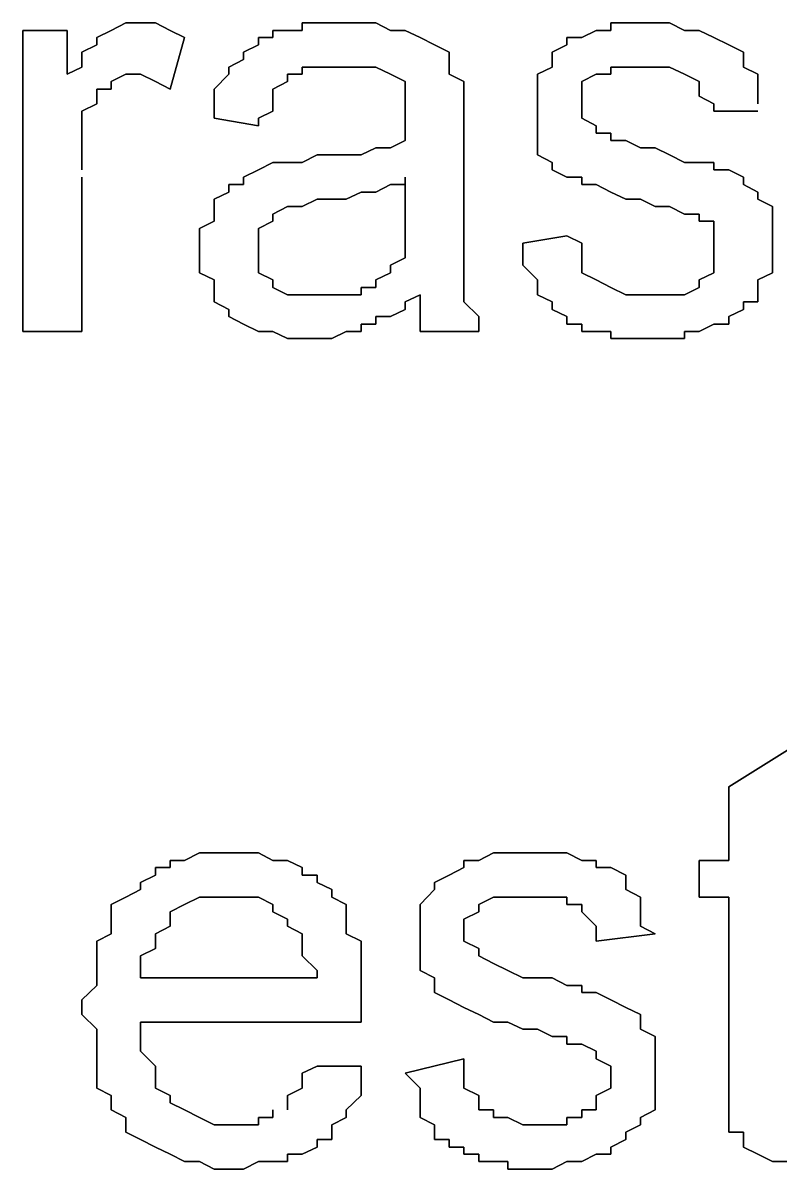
# Model space of a CAD drawing. Header units: metres. Extents: x 2.9 to 42.8, y 1.7 to 28.7.
# Drawn here: x 37.3274 to 37.5091, y 25.056 to 25.3312 of the extents above; entities that cross this region are included whole.
import ezdxf

# ---------------------------------------------------------------- set-up
doc = ezdxf.new("R2010")
doc.units = ezdxf.units.M
doc.layers.add('GRIS', color=8, linetype='Continuous')

msp = doc.modelspace()

# ---------------------------------------------------------------- linework, layer by layer
at = {"layer": 'GRIS', "lineweight": -3}
for points in [[(37.3521, 25.3312), (37.3486, 25.3294), (37.3521, 25.3312)], [(37.3556, 25.3312), (37.3521, 25.3312), (37.3556, 25.3312)], [(37.3592, 25.3312), (37.3556, 25.3312), (37.3592, 25.3312)], [(37.3627, 25.3294), (37.3592, 25.3312), (37.3627, 25.3294)], [(37.398, 25.3312), (37.3944, 25.3312), (37.398, 25.3312)], [(37.3944, 25.3312), (37.3944, 25.3294), (37.3944, 25.3312)], [(37.4015, 25.3312), (37.398, 25.3312), (37.4015, 25.3312)], [(37.405, 25.3312), (37.4015, 25.3312), (37.405, 25.3312)], [(37.4086, 25.3312), (37.405, 25.3312), (37.4086, 25.3312)], [(37.4121, 25.3312), (37.4086, 25.3312), (37.4121, 25.3312)], [(37.4156, 25.3294), (37.4121, 25.3312), (37.4156, 25.3294)], [(37.4721, 25.3312), (37.4685, 25.3312), (37.4721, 25.3312)], [(37.4685, 25.3312), (37.4685, 25.3294), (37.4685, 25.3312)], [(37.4756, 25.3312), (37.4721, 25.3312), (37.4756, 25.3312)], [(37.4791, 25.3312), (37.4756, 25.3312), (37.4791, 25.3312)], [(37.4826, 25.3312), (37.4791, 25.3312), (37.4826, 25.3312)], [(37.4862, 25.3294), (37.4826, 25.3312), (37.4862, 25.3294)], [(37.338, 25.3294), (37.3274, 25.3294), (37.338, 25.3294)], [(37.3274, 25.3294), (37.3274, 25.2571), (37.3274, 25.3294)], [(37.338, 25.3189), (37.338, 25.3294), (37.338, 25.3189)], [(37.3486, 25.3294), (37.3451, 25.3277), (37.3486, 25.3294)], [(37.3451, 25.3277), (37.3451, 25.3259), (37.3451, 25.3277)], [(37.3662, 25.3277), (37.3627, 25.3294), (37.3662, 25.3277)], [(37.3627, 25.3153), (37.3662, 25.3277), (37.3627, 25.3153)], [(37.3874, 25.3277), (37.3839, 25.3277), (37.3874, 25.3277)], [(37.3839, 25.3277), (37.3839, 25.3259), (37.3839, 25.3277)], [(37.3909, 25.3294), (37.3874, 25.3294), (37.3909, 25.3294)], [(37.3874, 25.3294), (37.3874, 25.3277), (37.3874, 25.3294)], [(37.3944, 25.3294), (37.3909, 25.3294), (37.3944, 25.3294)], [(37.4191, 25.3294), (37.4156, 25.3294), (37.4191, 25.3294)], [(37.4227, 25.3277), (37.4191, 25.3294), (37.4227, 25.3277)], [(37.4262, 25.3259), (37.4227, 25.3277), (37.4262, 25.3259)], [(37.4615, 25.3277), (37.4579, 25.3277), (37.4615, 25.3277)], [(37.4579, 25.3277), (37.4579, 25.3259), (37.4579, 25.3277)], [(37.465, 25.3294), (37.4615, 25.3277), (37.465, 25.3294)], [(37.4685, 25.3294), (37.465, 25.3294), (37.4685, 25.3294)], [(37.4897, 25.3294), (37.4862, 25.3294), (37.4897, 25.3294)], [(37.4932, 25.3277), (37.4897, 25.3294), (37.4932, 25.3277)], [(37.4968, 25.3259), (37.4932, 25.3277), (37.4968, 25.3259)], [(37.3451, 25.3259), (37.3415, 25.3242), (37.3451, 25.3259)], [(37.3415, 25.3242), (37.3415, 25.3206), (37.3415, 25.3242)], [(37.3839, 25.3259), (37.3803, 25.3242), (37.3839, 25.3259)], [(37.3803, 25.3242), (37.3803, 25.3224), (37.3803, 25.3242)], [(37.4297, 25.3242), (37.4262, 25.3259), (37.4297, 25.3242)], [(37.4297, 25.3224), (37.4297, 25.3242), (37.4297, 25.3224)], [(37.4579, 25.3259), (37.4544, 25.3242), (37.4579, 25.3259)], [(37.4544, 25.3242), (37.4544, 25.3224), (37.4544, 25.3242)], [(37.5003, 25.3242), (37.4968, 25.3259), (37.5003, 25.3242)], [(37.5003, 25.3224), (37.5003, 25.3242), (37.5003, 25.3224)], [(37.3803, 25.3224), (37.3768, 25.3206), (37.3803, 25.3224)], [(37.4297, 25.3189), (37.4297, 25.3224), (37.4297, 25.3189)], [(37.4544, 25.3224), (37.4544, 25.3206), (37.4544, 25.3224)], [(37.5003, 25.3206), (37.5003, 25.3224), (37.5003, 25.3206)], [(37.3415, 25.3206), (37.338, 25.3189), (37.3415, 25.3206)], [(37.3486, 25.3171), (37.3521, 25.3189), (37.3486, 25.3171)], [(37.3521, 25.3189), (37.3556, 25.3189), (37.3521, 25.3189)], [(37.3556, 25.3189), (37.3592, 25.3171), (37.3556, 25.3189)], [(37.3768, 25.3189), (37.3733, 25.3153), (37.3768, 25.3189)], [(37.3768, 25.3206), (37.3768, 25.3189), (37.3768, 25.3206)], [(37.3909, 25.3171), (37.3909, 25.3189), (37.3909, 25.3171)], [(37.3909, 25.3189), (37.3944, 25.3189), (37.3909, 25.3189)], [(37.3944, 25.3189), (37.3944, 25.3206), (37.3944, 25.3189)], [(37.3944, 25.3206), (37.398, 25.3206), (37.3944, 25.3206)], [(37.398, 25.3206), (37.4015, 25.3206), (37.398, 25.3206)], [(37.4015, 25.3206), (37.405, 25.3206), (37.4015, 25.3206)], [(37.405, 25.3206), (37.4086, 25.3206), (37.405, 25.3206)], [(37.4086, 25.3206), (37.4121, 25.3206), (37.4086, 25.3206)], [(37.4121, 25.3206), (37.4156, 25.3189), (37.4121, 25.3206)], [(37.4156, 25.3189), (37.4191, 25.3171), (37.4156, 25.3189)], [(37.4332, 25.3171), (37.4297, 25.3189), (37.4332, 25.3171)], [(37.4544, 25.3206), (37.4509, 25.3189), (37.4544, 25.3206)], [(37.4509, 25.3189), (37.4509, 25.3171), (37.4509, 25.3189)], [(37.4615, 25.3171), (37.465, 25.3189), (37.4615, 25.3171)], [(37.465, 25.3189), (37.4685, 25.3189), (37.465, 25.3189)], [(37.4685, 25.3189), (37.4685, 25.3206), (37.4685, 25.3189)], [(37.4685, 25.3206), (37.4721, 25.3206), (37.4685, 25.3206)], [(37.4721, 25.3206), (37.4756, 25.3206), (37.4721, 25.3206)], [(37.4756, 25.3206), (37.4791, 25.3206), (37.4756, 25.3206)], [(37.4791, 25.3206), (37.4826, 25.3206), (37.4791, 25.3206)], [(37.4826, 25.3206), (37.4862, 25.3189), (37.4826, 25.3206)], [(37.4862, 25.3189), (37.4897, 25.3171), (37.4862, 25.3189)], [(37.5038, 25.3189), (37.5003, 25.3206), (37.5038, 25.3189)], [(37.5038, 25.3153), (37.5038, 25.3189), (37.5038, 25.3153)], [(37.3486, 25.3153), (37.3486, 25.3171), (37.3486, 25.3153)], [(37.3592, 25.3171), (37.3627, 25.3153), (37.3592, 25.3171)], [(37.3874, 25.3153), (37.3909, 25.3171), (37.3874, 25.3153)], [(37.4191, 25.3171), (37.4191, 25.3153), (37.4191, 25.3171)], [(37.4332, 25.3153), (37.4332, 25.3171), (37.4332, 25.3153)], [(37.4509, 25.3171), (37.4509, 25.3153), (37.4509, 25.3171)], [(37.4615, 25.3153), (37.4615, 25.3171), (37.4615, 25.3153)], [(37.4897, 25.3171), (37.4897, 25.3153), (37.4897, 25.3171)], [(37.3451, 25.3118), (37.3451, 25.3153), (37.3451, 25.3118)], [(37.3451, 25.3153), (37.3486, 25.3153), (37.3451, 25.3153)], [(37.3733, 25.3153), (37.3733, 25.3136), (37.3733, 25.3153)], [(37.3733, 25.3136), (37.3733, 25.3118), (37.3733, 25.3136)], [(37.3874, 25.3136), (37.3874, 25.3153), (37.3874, 25.3136)], [(37.3874, 25.31), (37.3874, 25.3136), (37.3874, 25.31)], [(37.4191, 25.3153), (37.4191, 25.3136), (37.4191, 25.3153)], [(37.4191, 25.3136), (37.4191, 25.3118), (37.4191, 25.3136)], [(37.4332, 25.3136), (37.4332, 25.3153), (37.4332, 25.3136)], [(37.4332, 25.3118), (37.4332, 25.3136), (37.4332, 25.3118)], [(37.4509, 25.3153), (37.4509, 25.3136), (37.4509, 25.3153)], [(37.4509, 25.3136), (37.4509, 25.31), (37.4509, 25.3136)], [(37.4615, 25.3118), (37.4615, 25.3153), (37.4615, 25.3118)], [(37.4897, 25.3153), (37.4897, 25.3136), (37.4897, 25.3153)], [(37.4897, 25.3136), (37.4932, 25.3118), (37.4897, 25.3136)], [(37.5038, 25.3136), (37.5038, 25.3153), (37.5038, 25.3136)], [(37.5038, 25.3118), (37.5038, 25.3136), (37.5038, 25.3118)], [(37.3415, 25.31), (37.3451, 25.3118), (37.3415, 25.31)], [(37.3733, 25.3118), (37.3733, 25.3083), (37.3733, 25.3118)], [(37.4191, 25.3118), (37.4191, 25.31), (37.4191, 25.3118)], [(37.4332, 25.3083), (37.4332, 25.3118), (37.4332, 25.3083)], [(37.4615, 25.31), (37.4615, 25.3118), (37.4615, 25.31)], [(37.4932, 25.3118), (37.4932, 25.31), (37.4932, 25.3118)], [(37.3415, 25.3065), (37.3415, 25.31), (37.3415, 25.3065)], [(37.3733, 25.3083), (37.3839, 25.3065), (37.3733, 25.3083)], [(37.3839, 25.3083), (37.3874, 25.31), (37.3839, 25.3083)], [(37.3839, 25.3065), (37.3839, 25.3083), (37.3839, 25.3065)], [(37.4191, 25.31), (37.4191, 25.3065), (37.4191, 25.31)], [(37.4332, 25.3065), (37.4332, 25.3083), (37.4332, 25.3065)], [(37.4509, 25.31), (37.4509, 25.3065), (37.4509, 25.31)], [(37.4615, 25.3083), (37.4615, 25.31), (37.4615, 25.3083)], [(37.465, 25.3065), (37.4615, 25.3083), (37.465, 25.3065)], [(37.4932, 25.31), (37.5038, 25.31), (37.4932, 25.31)], [(37.3415, 25.3047), (37.3415, 25.3065), (37.3415, 25.3047)], [(37.3415, 25.303), (37.3415, 25.3047), (37.3415, 25.303)], [(37.4191, 25.3065), (37.4191, 25.303), (37.4191, 25.3065)], [(37.4332, 25.303), (37.4332, 25.3065), (37.4332, 25.303)], [(37.4509, 25.3065), (37.4509, 25.3047), (37.4509, 25.3065)], [(37.4509, 25.3047), (37.4509, 25.303), (37.4509, 25.3047)], [(37.465, 25.3047), (37.465, 25.3065), (37.465, 25.3047)], [(37.4685, 25.3047), (37.465, 25.3047), (37.4685, 25.3047)], [(37.4685, 25.303), (37.4685, 25.3047), (37.4685, 25.303)], [(37.3415, 25.2995), (37.3415, 25.303), (37.3415, 25.2995)], [(37.4191, 25.303), (37.4156, 25.3012), (37.4191, 25.303)], [(37.4332, 25.2871), (37.4332, 25.303), (37.4332, 25.2871)], [(37.4509, 25.303), (37.4509, 25.3012), (37.4509, 25.303)], [(37.4721, 25.303), (37.4685, 25.303), (37.4721, 25.303)], [(37.4756, 25.3012), (37.4721, 25.303), (37.4756, 25.3012)], [(37.3415, 25.2977), (37.3415, 25.2995), (37.3415, 25.2977)], [(37.398, 25.2995), (37.3944, 25.2977), (37.398, 25.2995)], [(37.4015, 25.2995), (37.398, 25.2995), (37.4015, 25.2995)], [(37.405, 25.2995), (37.4015, 25.2995), (37.405, 25.2995)], [(37.4086, 25.2995), (37.405, 25.2995), (37.4086, 25.2995)], [(37.4121, 25.3012), (37.4086, 25.2995), (37.4121, 25.3012)], [(37.4156, 25.3012), (37.4121, 25.3012), (37.4156, 25.3012)], [(37.4509, 25.3012), (37.4509, 25.2995), (37.4509, 25.3012)], [(37.4509, 25.2995), (37.4544, 25.2977), (37.4509, 25.2995)], [(37.4791, 25.3012), (37.4756, 25.3012), (37.4791, 25.3012)], [(37.4826, 25.2995), (37.4791, 25.3012), (37.4826, 25.2995)], [(37.4862, 25.2977), (37.4826, 25.2995), (37.4862, 25.2977)], [(37.3415, 25.2959), (37.3415, 25.2977), (37.3415, 25.2959)], [(37.3874, 25.2977), (37.3839, 25.2959), (37.3874, 25.2977)], [(37.3909, 25.2977), (37.3874, 25.2977), (37.3909, 25.2977)], [(37.3944, 25.2977), (37.3909, 25.2977), (37.3944, 25.2977)], [(37.4544, 25.2977), (37.4544, 25.2959), (37.4544, 25.2977)], [(37.4897, 25.2977), (37.4862, 25.2977), (37.4897, 25.2977)], [(37.4932, 25.2977), (37.4897, 25.2977), (37.4932, 25.2977)], [(37.4932, 25.2959), (37.4932, 25.2977), (37.4932, 25.2959)], [(37.3415, 25.2571), (37.3415, 25.2942), (37.3415, 25.2571)], [(37.3839, 25.2959), (37.3803, 25.2942), (37.3839, 25.2959)], [(37.3803, 25.2942), (37.3803, 25.2924), (37.3803, 25.2942)], [(37.4191, 25.2942), (37.4191, 25.2889), (37.4191, 25.2942)], [(37.4191, 25.2924), (37.4191, 25.2942), (37.4191, 25.2924)], [(37.4544, 25.2959), (37.4579, 25.2942), (37.4544, 25.2959)], [(37.4579, 25.2942), (37.4615, 25.2942), (37.4579, 25.2942)], [(37.4615, 25.2942), (37.4615, 25.2924), (37.4615, 25.2942)], [(37.4968, 25.2959), (37.4932, 25.2959), (37.4968, 25.2959)], [(37.5003, 25.2942), (37.4968, 25.2959), (37.5003, 25.2942)], [(37.5003, 25.2924), (37.5003, 25.2942), (37.5003, 25.2924)], [(37.3803, 25.2924), (37.3768, 25.2924), (37.3803, 25.2924)], [(37.3768, 25.2924), (37.3768, 25.2906), (37.3768, 25.2924)], [(37.4121, 25.2906), (37.4156, 25.2924), (37.4121, 25.2906)], [(37.4156, 25.2924), (37.4191, 25.2924), (37.4156, 25.2924)], [(37.4615, 25.2924), (37.465, 25.2924), (37.4615, 25.2924)], [(37.465, 25.2924), (37.4685, 25.2906), (37.465, 25.2924)], [(37.5038, 25.2906), (37.5003, 25.2924), (37.5038, 25.2906)], [(37.3768, 25.2906), (37.3733, 25.2889), (37.3768, 25.2906)], [(37.3733, 25.2889), (37.3733, 25.2853), (37.3733, 25.2889)], [(37.3944, 25.2871), (37.398, 25.2889), (37.3944, 25.2871)], [(37.398, 25.2889), (37.4015, 25.2889), (37.398, 25.2889)], [(37.4015, 25.2889), (37.405, 25.2889), (37.4015, 25.2889)], [(37.405, 25.2889), (37.4086, 25.2906), (37.405, 25.2889)], [(37.4086, 25.2906), (37.4121, 25.2906), (37.4086, 25.2906)], [(37.4191, 25.2889), (37.4191, 25.2853), (37.4191, 25.2889)], [(37.4685, 25.2906), (37.4721, 25.2889), (37.4685, 25.2906)], [(37.4721, 25.2889), (37.4756, 25.2889), (37.4721, 25.2889)], [(37.4756, 25.2889), (37.4791, 25.2871), (37.4756, 25.2889)], [(37.5038, 25.2889), (37.5038, 25.2906), (37.5038, 25.2889)], [(37.5073, 25.2871), (37.5038, 25.2889), (37.5073, 25.2871)], [(37.3874, 25.2853), (37.3909, 25.2871), (37.3874, 25.2853)], [(37.3909, 25.2871), (37.3944, 25.2871), (37.3909, 25.2871)], [(37.4332, 25.2836), (37.4332, 25.2871), (37.4332, 25.2836)], [(37.4791, 25.2871), (37.4826, 25.2871), (37.4791, 25.2871)], [(37.4826, 25.2871), (37.4862, 25.2853), (37.4826, 25.2871)], [(37.5073, 25.2853), (37.5073, 25.2871), (37.5073, 25.2853)], [(37.3733, 25.2836), (37.3698, 25.2818), (37.3733, 25.2836)], [(37.3733, 25.2853), (37.3733, 25.2836), (37.3733, 25.2853)], [(37.3839, 25.2818), (37.3874, 25.2836), (37.3839, 25.2818)], [(37.3874, 25.2836), (37.3874, 25.2853), (37.3874, 25.2836)], [(37.4191, 25.2853), (37.4191, 25.2836), (37.4191, 25.2853)], [(37.4191, 25.2836), (37.4191, 25.2801), (37.4191, 25.2836)], [(37.4332, 25.2801), (37.4332, 25.2836), (37.4332, 25.2801)], [(37.4862, 25.2853), (37.4897, 25.2853), (37.4862, 25.2853)], [(37.4897, 25.2853), (37.4897, 25.2836), (37.4897, 25.2853)], [(37.4897, 25.2836), (37.4932, 25.2836), (37.4897, 25.2836)], [(37.4932, 25.2836), (37.4932, 25.2818), (37.4932, 25.2836)], [(37.5073, 25.2818), (37.5073, 25.2853), (37.5073, 25.2818)], [(37.3698, 25.2818), (37.3698, 25.2783), (37.3698, 25.2818)], [(37.3839, 25.2801), (37.3839, 25.2818), (37.3839, 25.2801)], [(37.3839, 25.2783), (37.3839, 25.2801), (37.3839, 25.2783)], [(37.4191, 25.2801), (37.4191, 25.2783), (37.4191, 25.2801)], [(37.4332, 25.2765), (37.4332, 25.2801), (37.4332, 25.2765)], [(37.4579, 25.2801), (37.4474, 25.2783), (37.4579, 25.2801)], [(37.4615, 25.2783), (37.4579, 25.2801), (37.4615, 25.2783)], [(37.4932, 25.2818), (37.4932, 25.2801), (37.4932, 25.2818)], [(37.4932, 25.2801), (37.4932, 25.2765), (37.4932, 25.2801)], [(37.5073, 25.2801), (37.5073, 25.2818), (37.5073, 25.2801)], [(37.5073, 25.2783), (37.5073, 25.2801), (37.5073, 25.2783)], [(37.3698, 25.2783), (37.3698, 25.2765), (37.3698, 25.2783)], [(37.3839, 25.2765), (37.3839, 25.2783), (37.3839, 25.2765)], [(37.4191, 25.2783), (37.4191, 25.2765), (37.4191, 25.2783)], [(37.4474, 25.2783), (37.4474, 25.2765), (37.4474, 25.2783)], [(37.4615, 25.2765), (37.4615, 25.2783), (37.4615, 25.2765)], [(37.5073, 25.2765), (37.5073, 25.2783), (37.5073, 25.2765)], [(37.3698, 25.2765), (37.3698, 25.273), (37.3698, 25.2765)], [(37.3839, 25.2748), (37.3839, 25.2765), (37.3839, 25.2748)], [(37.3839, 25.2712), (37.3839, 25.2748), (37.3839, 25.2712)], [(37.4191, 25.2748), (37.4156, 25.273), (37.4191, 25.2748)], [(37.4191, 25.2765), (37.4191, 25.2748), (37.4191, 25.2765)], [(37.4332, 25.2748), (37.4332, 25.2765), (37.4332, 25.2748)], [(37.4332, 25.273), (37.4332, 25.2748), (37.4332, 25.273)], [(37.4474, 25.2765), (37.4474, 25.2748), (37.4474, 25.2765)], [(37.4474, 25.2748), (37.4474, 25.273), (37.4474, 25.2748)], [(37.4615, 25.273), (37.4615, 25.2765), (37.4615, 25.273)], [(37.4932, 25.2765), (37.4932, 25.2748), (37.4932, 25.2765)], [(37.4932, 25.2748), (37.4932, 25.273), (37.4932, 25.2748)], [(37.5073, 25.273), (37.5073, 25.2765), (37.5073, 25.273)], [(37.3698, 25.273), (37.3698, 25.2712), (37.3698, 25.273)], [(37.4156, 25.273), (37.4156, 25.2712), (37.4156, 25.273)], [(37.4332, 25.2695), (37.4332, 25.273), (37.4332, 25.2695)], [(37.4474, 25.273), (37.4509, 25.2695), (37.4474, 25.273)], [(37.4615, 25.2712), (37.4615, 25.273), (37.4615, 25.2712)], [(37.4932, 25.273), (37.4932, 25.2712), (37.4932, 25.273)], [(37.5073, 25.2712), (37.5073, 25.273), (37.5073, 25.2712)], [(37.3698, 25.2712), (37.3733, 25.2695), (37.3698, 25.2712)], [(37.3733, 25.2695), (37.3733, 25.2677), (37.3733, 25.2695)], [(37.3874, 25.2695), (37.3839, 25.2712), (37.3874, 25.2695)], [(37.3874, 25.2677), (37.3874, 25.2695), (37.3874, 25.2677)], [(37.4156, 25.2712), (37.4121, 25.2695), (37.4156, 25.2712)], [(37.4121, 25.2695), (37.4121, 25.2677), (37.4121, 25.2695)], [(37.4332, 25.2677), (37.4332, 25.2695), (37.4332, 25.2677)], [(37.4509, 25.2695), (37.4509, 25.2677), (37.4509, 25.2695)], [(37.465, 25.2695), (37.4615, 25.2712), (37.465, 25.2695)], [(37.4685, 25.2677), (37.465, 25.2695), (37.4685, 25.2677)], [(37.4932, 25.2712), (37.4897, 25.2695), (37.4932, 25.2712)], [(37.4897, 25.2695), (37.4897, 25.2677), (37.4897, 25.2695)], [(37.5038, 25.2695), (37.5073, 25.2712), (37.5038, 25.2695)], [(37.5038, 25.2677), (37.5038, 25.2695), (37.5038, 25.2677)], [(37.3733, 25.2677), (37.3733, 25.2642), (37.3733, 25.2677)], [(37.3909, 25.2659), (37.3874, 25.2677), (37.3909, 25.2659)], [(37.4121, 25.2677), (37.4086, 25.2677), (37.4121, 25.2677)], [(37.4086, 25.2677), (37.4086, 25.2659), (37.4086, 25.2677)], [(37.4332, 25.2659), (37.4332, 25.2677), (37.4332, 25.2659)], [(37.4509, 25.2677), (37.4509, 25.2659), (37.4509, 25.2677)], [(37.4721, 25.2659), (37.4685, 25.2677), (37.4721, 25.2659)], [(37.4897, 25.2677), (37.4862, 25.2659), (37.4897, 25.2677)], [(37.5038, 25.2642), (37.5038, 25.2677), (37.5038, 25.2642)], [(37.3733, 25.2642), (37.3768, 25.2624), (37.3733, 25.2642)], [(37.3944, 25.2659), (37.3909, 25.2659), (37.3944, 25.2659)], [(37.398, 25.2659), (37.3944, 25.2659), (37.398, 25.2659)], [(37.4015, 25.2659), (37.398, 25.2659), (37.4015, 25.2659)], [(37.405, 25.2659), (37.4015, 25.2659), (37.405, 25.2659)], [(37.4086, 25.2659), (37.405, 25.2659), (37.4086, 25.2659)], [(37.4191, 25.2642), (37.4227, 25.2659), (37.4191, 25.2642)], [(37.4191, 25.2624), (37.4191, 25.2642), (37.4191, 25.2624)], [(37.4227, 25.2659), (37.4227, 25.2642), (37.4227, 25.2659)], [(37.4227, 25.2642), (37.4227, 25.2607), (37.4227, 25.2642)], [(37.4332, 25.2642), (37.4332, 25.2659), (37.4332, 25.2642)], [(37.4368, 25.2607), (37.4332, 25.2642), (37.4368, 25.2607)], [(37.4509, 25.2659), (37.4544, 25.2642), (37.4509, 25.2659)], [(37.4544, 25.2642), (37.4544, 25.2624), (37.4544, 25.2642)], [(37.4756, 25.2659), (37.4721, 25.2659), (37.4756, 25.2659)], [(37.4791, 25.2659), (37.4756, 25.2659), (37.4791, 25.2659)], [(37.4826, 25.2659), (37.4791, 25.2659), (37.4826, 25.2659)], [(37.4862, 25.2659), (37.4826, 25.2659), (37.4862, 25.2659)], [(37.5003, 25.2624), (37.5003, 25.2642), (37.5003, 25.2624)], [(37.5003, 25.2642), (37.5038, 25.2642), (37.5003, 25.2642)], [(37.3768, 25.2624), (37.3768, 25.2607), (37.3768, 25.2624)], [(37.3768, 25.2607), (37.3803, 25.2589), (37.3768, 25.2607)], [(37.4121, 25.2589), (37.4121, 25.2607), (37.4121, 25.2589)], [(37.4121, 25.2607), (37.4156, 25.2607), (37.4121, 25.2607)], [(37.4156, 25.2607), (37.4191, 25.2624), (37.4156, 25.2607)], [(37.4227, 25.2607), (37.4227, 25.2589), (37.4227, 25.2607)], [(37.4368, 25.2589), (37.4368, 25.2607), (37.4368, 25.2589)], [(37.4544, 25.2624), (37.4579, 25.2607), (37.4544, 25.2624)], [(37.4579, 25.2607), (37.4579, 25.2589), (37.4579, 25.2607)], [(37.4968, 25.2607), (37.5003, 25.2624), (37.4968, 25.2607)], [(37.4968, 25.2589), (37.4968, 25.2607), (37.4968, 25.2589)], [(37.3803, 25.2589), (37.3839, 25.2571), (37.3803, 25.2589)], [(37.4086, 25.2571), (37.4086, 25.2589), (37.4086, 25.2571)], [(37.4086, 25.2589), (37.4121, 25.2589), (37.4086, 25.2589)], [(37.4227, 25.2589), (37.4227, 25.2571), (37.4227, 25.2589)], [(37.4368, 25.2571), (37.4368, 25.2589), (37.4368, 25.2571)], [(37.4579, 25.2589), (37.4615, 25.2589), (37.4579, 25.2589)], [(37.4615, 25.2589), (37.4615, 25.2571), (37.4615, 25.2589)], [(37.4897, 25.2571), (37.4932, 25.2589), (37.4897, 25.2571)], [(37.4932, 25.2589), (37.4968, 25.2589), (37.4932, 25.2589)], [(37.3274, 25.2571), (37.3415, 25.2571), (37.3274, 25.2571)], [(37.3839, 25.2571), (37.3874, 25.2571), (37.3839, 25.2571)], [(37.3874, 25.2571), (37.3909, 25.2554), (37.3874, 25.2571)], [(37.3909, 25.2554), (37.3944, 25.2554), (37.3909, 25.2554)], [(37.3944, 25.2554), (37.398, 25.2554), (37.3944, 25.2554)], [(37.398, 25.2554), (37.4015, 25.2554), (37.398, 25.2554)], [(37.4015, 25.2554), (37.405, 25.2571), (37.4015, 25.2554)], [(37.405, 25.2571), (37.4086, 25.2571), (37.405, 25.2571)], [(37.4227, 25.2571), (37.4368, 25.2571), (37.4227, 25.2571)], [(37.4615, 25.2571), (37.465, 25.2571), (37.4615, 25.2571)], [(37.465, 25.2571), (37.4685, 25.2571), (37.465, 25.2571)], [(37.4685, 25.2571), (37.4685, 25.2554), (37.4685, 25.2571)], [(37.4685, 25.2554), (37.4721, 25.2554), (37.4685, 25.2554)], [(37.4721, 25.2554), (37.4756, 25.2554), (37.4721, 25.2554)], [(37.4756, 25.2554), (37.4791, 25.2554), (37.4756, 25.2554)], [(37.4791, 25.2554), (37.4826, 25.2554), (37.4791, 25.2554)], [(37.4826, 25.2554), (37.4862, 25.2554), (37.4826, 25.2554)], [(37.4862, 25.2554), (37.4862, 25.2571), (37.4862, 25.2554)], [(37.4862, 25.2571), (37.4897, 25.2571), (37.4862, 25.2571)], [(37.5109, 25.1566), (37.4968, 25.1478), (37.5109, 25.1566)], [(37.4968, 25.1478), (37.4968, 25.1301), (37.4968, 25.1478)], [(37.3698, 25.1319), (37.3662, 25.1301), (37.3698, 25.1319)], [(37.3733, 25.1319), (37.3698, 25.1319), (37.3733, 25.1319)], [(37.3768, 25.1319), (37.3733, 25.1319), (37.3768, 25.1319)], [(37.3803, 25.1319), (37.3768, 25.1319), (37.3803, 25.1319)], [(37.3839, 25.1319), (37.3803, 25.1319), (37.3839, 25.1319)], [(37.3874, 25.1301), (37.3839, 25.1319), (37.3874, 25.1301)], [(37.4403, 25.1319), (37.4368, 25.1301), (37.4403, 25.1319)], [(37.4438, 25.1319), (37.4403, 25.1319), (37.4438, 25.1319)], [(37.4474, 25.1319), (37.4438, 25.1319), (37.4474, 25.1319)], [(37.4509, 25.1319), (37.4474, 25.1319), (37.4509, 25.1319)], [(37.4544, 25.1319), (37.4509, 25.1319), (37.4544, 25.1319)], [(37.4579, 25.1319), (37.4544, 25.1319), (37.4579, 25.1319)], [(37.4615, 25.1301), (37.4579, 25.1319), (37.4615, 25.1301)], [(37.3662, 25.1301), (37.3627, 25.1301), (37.3662, 25.1301)], [(37.3627, 25.1301), (37.3627, 25.1284), (37.3627, 25.1301)], [(37.3909, 25.1301), (37.3874, 25.1301), (37.3909, 25.1301)], [(37.3944, 25.1284), (37.3909, 25.1301), (37.3944, 25.1284)], [(37.4368, 25.1301), (37.4332, 25.1301), (37.4368, 25.1301)], [(37.4332, 25.1301), (37.4332, 25.1284), (37.4332, 25.1301)], [(37.465, 25.1301), (37.4615, 25.1301), (37.465, 25.1301)], [(37.465, 25.1284), (37.465, 25.1301), (37.465, 25.1284)], [(37.4968, 25.1301), (37.4897, 25.1301), (37.4968, 25.1301)], [(37.4897, 25.1301), (37.4897, 25.1213), (37.4897, 25.1301)], [(37.3592, 25.1266), (37.3556, 25.1248), (37.3592, 25.1266)], [(37.3627, 25.1284), (37.3592, 25.1284), (37.3627, 25.1284)], [(37.3592, 25.1284), (37.3592, 25.1266), (37.3592, 25.1284)], [(37.3944, 25.1266), (37.3944, 25.1284), (37.3944, 25.1266)], [(37.398, 25.1266), (37.3944, 25.1266), (37.398, 25.1266)], [(37.398, 25.1248), (37.398, 25.1266), (37.398, 25.1248)], [(37.4297, 25.1266), (37.4262, 25.1248), (37.4297, 25.1266)], [(37.4332, 25.1284), (37.4297, 25.1266), (37.4332, 25.1284)], [(37.4685, 25.1284), (37.465, 25.1284), (37.4685, 25.1284)], [(37.4721, 25.1266), (37.4685, 25.1284), (37.4721, 25.1266)], [(37.4721, 25.1248), (37.4721, 25.1266), (37.4721, 25.1248)], [(37.3556, 25.1231), (37.3521, 25.1213), (37.3556, 25.1231)], [(37.3556, 25.1248), (37.3556, 25.1231), (37.3556, 25.1248)], [(37.4015, 25.1231), (37.398, 25.1248), (37.4015, 25.1231)], [(37.4015, 25.1213), (37.4015, 25.1231), (37.4015, 25.1213)], [(37.4262, 25.1231), (37.4227, 25.1195), (37.4262, 25.1231)], [(37.4262, 25.1248), (37.4262, 25.1231), (37.4262, 25.1248)], [(37.4721, 25.1231), (37.4721, 25.1248), (37.4721, 25.1231)], [(37.4756, 25.1213), (37.4721, 25.1231), (37.4756, 25.1213)], [(37.3521, 25.1213), (37.3486, 25.1195), (37.3521, 25.1213)], [(37.3662, 25.1195), (37.3698, 25.1213), (37.3662, 25.1195)], [(37.3698, 25.1213), (37.3733, 25.1213), (37.3698, 25.1213)], [(37.3733, 25.1213), (37.3768, 25.1213), (37.3733, 25.1213)], [(37.3768, 25.1213), (37.3803, 25.1213), (37.3768, 25.1213)], [(37.3803, 25.1213), (37.3839, 25.1213), (37.3803, 25.1213)], [(37.3839, 25.1213), (37.3874, 25.1195), (37.3839, 25.1213)], [(37.405, 25.1195), (37.4015, 25.1213), (37.405, 25.1195)], [(37.4368, 25.1195), (37.4403, 25.1213), (37.4368, 25.1195)], [(37.4403, 25.1213), (37.4438, 25.1213), (37.4403, 25.1213)], [(37.4438, 25.1213), (37.4474, 25.1213), (37.4438, 25.1213)], [(37.4474, 25.1213), (37.4509, 25.1213), (37.4474, 25.1213)], [(37.4509, 25.1213), (37.4544, 25.1213), (37.4509, 25.1213)], [(37.4544, 25.1213), (37.4579, 25.1213), (37.4544, 25.1213)], [(37.4579, 25.1213), (37.4579, 25.1195), (37.4579, 25.1213)], [(37.4756, 25.1195), (37.4756, 25.1213), (37.4756, 25.1195)], [(37.4897, 25.1213), (37.4968, 25.1213), (37.4897, 25.1213)], [(37.4968, 25.1213), (37.4968, 25.079), (37.4968, 25.1213)], [(37.3486, 25.1195), (37.3486, 25.1178), (37.3486, 25.1195)], [(37.3486, 25.1178), (37.3486, 25.116), (37.3486, 25.1178)], [(37.3627, 25.1178), (37.3662, 25.1195), (37.3627, 25.1178)], [(37.3627, 25.116), (37.3627, 25.1178), (37.3627, 25.116)], [(37.3874, 25.1195), (37.3874, 25.1178), (37.3874, 25.1195)], [(37.3874, 25.1178), (37.3909, 25.116), (37.3874, 25.1178)], [(37.405, 25.1178), (37.405, 25.1195), (37.405, 25.1178)], [(37.405, 25.116), (37.405, 25.1178), (37.405, 25.116)], [(37.4227, 25.1195), (37.4227, 25.1178), (37.4227, 25.1195)], [(37.4227, 25.1178), (37.4227, 25.116), (37.4227, 25.1178)], [(37.4332, 25.116), (37.4368, 25.1178), (37.4332, 25.116)], [(37.4368, 25.1178), (37.4368, 25.1195), (37.4368, 25.1178)], [(37.4579, 25.1195), (37.4615, 25.1195), (37.4579, 25.1195)], [(37.4615, 25.1195), (37.4615, 25.1178), (37.4615, 25.1195)], [(37.4615, 25.1178), (37.465, 25.1143), (37.4615, 25.1178)], [(37.4756, 25.1178), (37.4756, 25.1195), (37.4756, 25.1178)], [(37.4756, 25.1143), (37.4756, 25.1178), (37.4756, 25.1143)], [(37.3486, 25.116), (37.3486, 25.1125), (37.3486, 25.116)], [(37.3627, 25.1143), (37.3627, 25.116), (37.3627, 25.1143)], [(37.3909, 25.116), (37.3909, 25.1143), (37.3909, 25.116)], [(37.405, 25.1125), (37.405, 25.116), (37.405, 25.1125)], [(37.4227, 25.116), (37.4227, 25.1143), (37.4227, 25.116)], [(37.4332, 25.1143), (37.4332, 25.116), (37.4332, 25.1143)], [(37.3486, 25.1125), (37.3451, 25.1107), (37.3486, 25.1125)], [(37.3592, 25.1125), (37.3627, 25.1143), (37.3592, 25.1125)], [(37.3592, 25.1107), (37.3592, 25.1125), (37.3592, 25.1107)], [(37.3909, 25.1143), (37.3944, 25.1125), (37.3909, 25.1143)], [(37.3944, 25.1125), (37.3944, 25.1107), (37.3944, 25.1125)], [(37.4086, 25.1107), (37.405, 25.1125), (37.4086, 25.1107)], [(37.4227, 25.1143), (37.4227, 25.1107), (37.4227, 25.1143)], [(37.4332, 25.1125), (37.4332, 25.1143), (37.4332, 25.1125)], [(37.4332, 25.1107), (37.4332, 25.1125), (37.4332, 25.1107)], [(37.465, 25.1143), (37.465, 25.1125), (37.465, 25.1143)], [(37.465, 25.1125), (37.465, 25.1107), (37.465, 25.1125)], [(37.465, 25.1107), (37.4791, 25.1125), (37.465, 25.1107)], [(37.4791, 25.1125), (37.4756, 25.1143), (37.4791, 25.1125)], [(37.3451, 25.1107), (37.3451, 25.109), (37.3451, 25.1107)], [(37.3592, 25.109), (37.3592, 25.1107), (37.3592, 25.109)], [(37.3944, 25.1107), (37.3944, 25.109), (37.3944, 25.1107)], [(37.4086, 25.109), (37.4086, 25.1107), (37.4086, 25.109)], [(37.4227, 25.1107), (37.4227, 25.109), (37.4227, 25.1107)], [(37.4368, 25.109), (37.4332, 25.1107), (37.4368, 25.109)], [(37.3451, 25.109), (37.3451, 25.1072), (37.3451, 25.109)], [(37.3451, 25.1072), (37.3451, 25.1037), (37.3451, 25.1072)], [(37.3556, 25.1072), (37.3592, 25.109), (37.3556, 25.1072)], [(37.3556, 25.1037), (37.3556, 25.1072), (37.3556, 25.1037)], [(37.3944, 25.109), (37.3944, 25.1072), (37.3944, 25.109)], [(37.3944, 25.1072), (37.398, 25.1037), (37.3944, 25.1072)], [(37.4086, 25.1072), (37.4086, 25.109), (37.4086, 25.1072)], [(37.4086, 25.1037), (37.4086, 25.1072), (37.4086, 25.1037)], [(37.4227, 25.109), (37.4227, 25.1054), (37.4227, 25.109)], [(37.4368, 25.1072), (37.4368, 25.109), (37.4368, 25.1072)], [(37.4403, 25.1054), (37.4368, 25.1072), (37.4403, 25.1054)], [(37.4227, 25.1054), (37.4227, 25.1037), (37.4227, 25.1054)], [(37.4438, 25.1037), (37.4403, 25.1054), (37.4438, 25.1037)], [(37.3451, 25.1037), (37.3451, 25.1019), (37.3451, 25.1037)], [(37.3451, 25.1019), (37.3451, 25.1001), (37.3451, 25.1019)], [(37.3556, 25.1019), (37.3556, 25.1037), (37.3556, 25.1019)], [(37.398, 25.1019), (37.3556, 25.1019), (37.398, 25.1019)], [(37.398, 25.1037), (37.398, 25.1019), (37.398, 25.1037)], [(37.4086, 25.1019), (37.4086, 25.1037), (37.4086, 25.1019)], [(37.4086, 25.0984), (37.4086, 25.1019), (37.4086, 25.0984)], [(37.4227, 25.1037), (37.4262, 25.1019), (37.4227, 25.1037)], [(37.4262, 25.1019), (37.4262, 25.1001), (37.4262, 25.1019)], [(37.4474, 25.1019), (37.4438, 25.1037), (37.4474, 25.1019)], [(37.4509, 25.1019), (37.4474, 25.1019), (37.4509, 25.1019)], [(37.4544, 25.1019), (37.4509, 25.1019), (37.4544, 25.1019)], [(37.4579, 25.1001), (37.4544, 25.1019), (37.4579, 25.1001)], [(37.3451, 25.1001), (37.3415, 25.0966), (37.3451, 25.1001)], [(37.4086, 25.0966), (37.4086, 25.0984), (37.4086, 25.0966)], [(37.4262, 25.1001), (37.4262, 25.0984), (37.4262, 25.1001)], [(37.4262, 25.0984), (37.4297, 25.0966), (37.4262, 25.0984)], [(37.4615, 25.1001), (37.4579, 25.1001), (37.4615, 25.1001)], [(37.4615, 25.0984), (37.4615, 25.1001), (37.4615, 25.0984)], [(37.465, 25.0984), (37.4615, 25.0984), (37.465, 25.0984)], [(37.4685, 25.0966), (37.465, 25.0984), (37.4685, 25.0966)], [(37.3415, 25.0966), (37.3415, 25.0931), (37.3415, 25.0966)], [(37.4086, 25.0948), (37.4086, 25.0966), (37.4086, 25.0948)], [(37.4297, 25.0966), (37.4332, 25.0948), (37.4297, 25.0966)], [(37.4721, 25.0948), (37.4685, 25.0966), (37.4721, 25.0948)], [(37.3415, 25.0931), (37.3451, 25.0896), (37.3415, 25.0931)], [(37.4086, 25.0931), (37.4086, 25.0948), (37.4086, 25.0931)], [(37.4086, 25.0913), (37.4086, 25.0931), (37.4086, 25.0913)], [(37.4332, 25.0948), (37.4368, 25.0931), (37.4332, 25.0948)], [(37.4368, 25.0931), (37.4403, 25.0913), (37.4368, 25.0931)], [(37.4756, 25.0931), (37.4721, 25.0948), (37.4756, 25.0931)], [(37.4756, 25.0913), (37.4756, 25.0931), (37.4756, 25.0913)], [(37.3556, 25.0878), (37.3556, 25.0913), (37.3556, 25.0878)], [(37.3556, 25.0913), (37.4086, 25.0913), (37.3556, 25.0913)], [(37.4403, 25.0913), (37.4438, 25.0913), (37.4403, 25.0913)], [(37.4438, 25.0913), (37.4474, 25.0896), (37.4438, 25.0913)], [(37.4756, 25.0896), (37.4756, 25.0913), (37.4756, 25.0896)], [(37.3451, 25.0896), (37.3451, 25.0878), (37.3451, 25.0896)], [(37.3451, 25.0878), (37.3451, 25.0843), (37.3451, 25.0878)], [(37.3556, 25.086), (37.3556, 25.0878), (37.3556, 25.086)], [(37.4474, 25.0896), (37.4509, 25.0896), (37.4474, 25.0896)], [(37.4509, 25.0896), (37.4544, 25.0878), (37.4509, 25.0896)], [(37.4544, 25.0878), (37.4579, 25.0878), (37.4544, 25.0878)], [(37.4579, 25.0878), (37.4579, 25.086), (37.4579, 25.0878)], [(37.4791, 25.0878), (37.4756, 25.0896), (37.4791, 25.0878)], [(37.4791, 25.086), (37.4791, 25.0878), (37.4791, 25.086)], [(37.3556, 25.0843), (37.3556, 25.086), (37.3556, 25.0843)], [(37.4579, 25.086), (37.4615, 25.086), (37.4579, 25.086)], [(37.4615, 25.086), (37.465, 25.0843), (37.4615, 25.086)], [(37.4791, 25.0843), (37.4791, 25.086), (37.4791, 25.0843)], [(37.3451, 25.0843), (37.3451, 25.0825), (37.3451, 25.0843)], [(37.3451, 25.0825), (37.3451, 25.079), (37.3451, 25.0825)], [(37.3592, 25.0807), (37.3556, 25.0843), (37.3592, 25.0807)], [(37.4332, 25.0825), (37.4191, 25.079), (37.4332, 25.0825)], [(37.4332, 25.079), (37.4332, 25.0825), (37.4332, 25.079)], [(37.465, 25.0843), (37.465, 25.0825), (37.465, 25.0843)], [(37.465, 25.0825), (37.4685, 25.0807), (37.465, 25.0825)], [(37.4791, 25.0807), (37.4791, 25.0843), (37.4791, 25.0807)], [(37.3451, 25.079), (37.3451, 25.0772), (37.3451, 25.079)], [(37.3592, 25.079), (37.3592, 25.0807), (37.3592, 25.079)], [(37.3592, 25.0772), (37.3592, 25.079), (37.3592, 25.0772)], [(37.398, 25.0807), (37.3944, 25.079), (37.398, 25.0807)], [(37.3944, 25.079), (37.3944, 25.0772), (37.3944, 25.079)], [(37.4086, 25.0807), (37.398, 25.0807), (37.4086, 25.0807)], [(37.4086, 25.0772), (37.4086, 25.0807), (37.4086, 25.0772)], [(37.4191, 25.079), (37.4227, 25.0754), (37.4191, 25.079)], [(37.4332, 25.0772), (37.4332, 25.079), (37.4332, 25.0772)], [(37.4685, 25.0807), (37.4685, 25.079), (37.4685, 25.0807)], [(37.4685, 25.079), (37.4685, 25.0754), (37.4685, 25.079)], [(37.4791, 25.079), (37.4791, 25.0807), (37.4791, 25.079)], [(37.4791, 25.0772), (37.4791, 25.079), (37.4791, 25.0772)], [(37.4968, 25.079), (37.4968, 25.0754), (37.4968, 25.079)], [(37.3451, 25.0772), (37.3451, 25.0754), (37.3451, 25.0772)], [(37.3592, 25.0754), (37.3592, 25.0772), (37.3592, 25.0754)], [(37.3944, 25.0772), (37.3944, 25.0754), (37.3944, 25.0772)], [(37.4086, 25.0754), (37.4086, 25.0772), (37.4086, 25.0754)], [(37.4332, 25.0754), (37.4332, 25.0772), (37.4332, 25.0754)], [(37.4791, 25.0754), (37.4791, 25.0772), (37.4791, 25.0754)], [(37.3451, 25.0754), (37.3486, 25.0737), (37.3451, 25.0754)], [(37.3486, 25.0737), (37.3486, 25.0719), (37.3486, 25.0737)], [(37.3627, 25.0737), (37.3592, 25.0754), (37.3627, 25.0737)], [(37.3627, 25.0719), (37.3627, 25.0737), (37.3627, 25.0719)], [(37.3944, 25.0754), (37.3909, 25.0737), (37.3944, 25.0754)], [(37.3909, 25.0737), (37.3909, 25.0719), (37.3909, 25.0737)], [(37.405, 25.0702), (37.4086, 25.0737), (37.405, 25.0702)], [(37.4086, 25.0737), (37.4086, 25.0754), (37.4086, 25.0737)], [(37.4227, 25.0754), (37.4227, 25.0737), (37.4227, 25.0754)], [(37.4227, 25.0737), (37.4227, 25.0719), (37.4227, 25.0737)], [(37.4368, 25.0737), (37.4332, 25.0754), (37.4368, 25.0737)], [(37.4368, 25.0719), (37.4368, 25.0737), (37.4368, 25.0719)], [(37.4685, 25.0754), (37.465, 25.0737), (37.4685, 25.0754)], [(37.465, 25.0737), (37.465, 25.0719), (37.465, 25.0737)], [(37.4791, 25.0719), (37.4791, 25.0754), (37.4791, 25.0719)], [(37.4968, 25.0754), (37.4968, 25.0737), (37.4968, 25.0754)], [(37.4968, 25.0737), (37.4968, 25.0702), (37.4968, 25.0737)], [(37.3486, 25.0719), (37.3486, 25.0702), (37.3486, 25.0719)], [(37.3662, 25.0702), (37.3627, 25.0719), (37.3662, 25.0702)], [(37.3909, 25.0719), (37.3909, 25.0702), (37.3909, 25.0719)], [(37.4227, 25.0719), (37.4227, 25.0684), (37.4227, 25.0719)], [(37.4368, 25.0702), (37.4368, 25.0719), (37.4368, 25.0702)], [(37.465, 25.0719), (37.465, 25.0702), (37.465, 25.0719)], [(37.4791, 25.0702), (37.4791, 25.0719), (37.4791, 25.0702)], [(37.3486, 25.0702), (37.3521, 25.0684), (37.3486, 25.0702)], [(37.3521, 25.0684), (37.3521, 25.0666), (37.3521, 25.0684)], [(37.3698, 25.0684), (37.3662, 25.0702), (37.3698, 25.0684)], [(37.3733, 25.0666), (37.3698, 25.0684), (37.3733, 25.0666)], [(37.3874, 25.0684), (37.3839, 25.0684), (37.3874, 25.0684)], [(37.3839, 25.0684), (37.3839, 25.0666), (37.3839, 25.0684)], [(37.3874, 25.0702), (37.3874, 25.0684), (37.3874, 25.0702)], [(37.4015, 25.0666), (37.405, 25.0684), (37.4015, 25.0666)], [(37.405, 25.0684), (37.405, 25.0702), (37.405, 25.0684)], [(37.4227, 25.0684), (37.4262, 25.0666), (37.4227, 25.0684)], [(37.4403, 25.0702), (37.4368, 25.0702), (37.4403, 25.0702)], [(37.4403, 25.0684), (37.4403, 25.0702), (37.4403, 25.0684)], [(37.4438, 25.0684), (37.4403, 25.0684), (37.4438, 25.0684)], [(37.4474, 25.0666), (37.4438, 25.0684), (37.4474, 25.0666)], [(37.4615, 25.0684), (37.4579, 25.0684), (37.4615, 25.0684)], [(37.4579, 25.0684), (37.4579, 25.0666), (37.4579, 25.0684)], [(37.465, 25.0702), (37.4615, 25.0702), (37.465, 25.0702)], [(37.4615, 25.0702), (37.4615, 25.0684), (37.4615, 25.0702)], [(37.4756, 25.0684), (37.4791, 25.0702), (37.4756, 25.0684)], [(37.4756, 25.0666), (37.4756, 25.0684), (37.4756, 25.0666)], [(37.4968, 25.0702), (37.4968, 25.0684), (37.4968, 25.0702)], [(37.4968, 25.0684), (37.4968, 25.0666), (37.4968, 25.0684)], [(37.3521, 25.0666), (37.3521, 25.0649), (37.3521, 25.0666)], [(37.3768, 25.0666), (37.3733, 25.0666), (37.3768, 25.0666)], [(37.3803, 25.0666), (37.3768, 25.0666), (37.3803, 25.0666)], [(37.3839, 25.0666), (37.3803, 25.0666), (37.3839, 25.0666)], [(37.4015, 25.0649), (37.4015, 25.0666), (37.4015, 25.0649)], [(37.4262, 25.0666), (37.4262, 25.0649), (37.4262, 25.0666)], [(37.4509, 25.0666), (37.4474, 25.0666), (37.4509, 25.0666)], [(37.4544, 25.0666), (37.4509, 25.0666), (37.4544, 25.0666)], [(37.4579, 25.0666), (37.4544, 25.0666), (37.4579, 25.0666)], [(37.4721, 25.0649), (37.4756, 25.0666), (37.4721, 25.0649)], [(37.4968, 25.0666), (37.4968, 25.0649), (37.4968, 25.0666)], [(37.3521, 25.0649), (37.3556, 25.0631), (37.3521, 25.0649)], [(37.3556, 25.0631), (37.3592, 25.0613), (37.3556, 25.0631)], [(37.398, 25.0613), (37.398, 25.0631), (37.398, 25.0613)], [(37.398, 25.0631), (37.4015, 25.0631), (37.398, 25.0631)], [(37.4015, 25.0631), (37.4015, 25.0649), (37.4015, 25.0631)], [(37.4262, 25.0649), (37.4262, 25.0631), (37.4262, 25.0649)], [(37.4262, 25.0631), (37.4297, 25.0631), (37.4262, 25.0631)], [(37.4297, 25.0631), (37.4297, 25.0613), (37.4297, 25.0631)], [(37.4685, 25.0613), (37.4721, 25.0631), (37.4685, 25.0613)], [(37.4721, 25.0631), (37.4721, 25.0649), (37.4721, 25.0631)], [(37.4968, 25.0649), (37.5003, 25.0649), (37.4968, 25.0649)], [(37.5003, 25.0649), (37.5003, 25.0631), (37.5003, 25.0649)], [(37.5003, 25.0631), (37.5003, 25.0613), (37.5003, 25.0631)], [(37.3592, 25.0613), (37.3627, 25.0596), (37.3592, 25.0613)], [(37.3944, 25.0596), (37.398, 25.0613), (37.3944, 25.0596)], [(37.4297, 25.0613), (37.4332, 25.0613), (37.4297, 25.0613)], [(37.4332, 25.0613), (37.4332, 25.0596), (37.4332, 25.0613)], [(37.4685, 25.0596), (37.4685, 25.0613), (37.4685, 25.0596)], [(37.5003, 25.0613), (37.5038, 25.0596), (37.5003, 25.0613)], [(37.3627, 25.0596), (37.3662, 25.0578), (37.3627, 25.0596)], [(37.3662, 25.0578), (37.3698, 25.0578), (37.3662, 25.0578)], [(37.3698, 25.0578), (37.3733, 25.056), (37.3698, 25.0578)], [(37.3803, 25.056), (37.3839, 25.0578), (37.3803, 25.056)], [(37.3839, 25.0578), (37.3874, 25.0578), (37.3839, 25.0578)], [(37.3874, 25.0578), (37.3909, 25.0578), (37.3874, 25.0578)], [(37.3909, 25.0578), (37.3909, 25.0596), (37.3909, 25.0578)], [(37.3909, 25.0596), (37.3944, 25.0596), (37.3909, 25.0596)], [(37.4332, 25.0596), (37.4368, 25.0596), (37.4332, 25.0596)], [(37.4368, 25.0596), (37.4368, 25.0578), (37.4368, 25.0596)], [(37.4368, 25.0578), (37.4403, 25.0578), (37.4368, 25.0578)], [(37.4403, 25.0578), (37.4438, 25.0578), (37.4403, 25.0578)], [(37.4438, 25.0578), (37.4438, 25.056), (37.4438, 25.0578)], [(37.4544, 25.056), (37.4579, 25.0578), (37.4544, 25.056)], [(37.4579, 25.0578), (37.4615, 25.0578), (37.4579, 25.0578)], [(37.4615, 25.0578), (37.465, 25.0596), (37.4615, 25.0578)], [(37.465, 25.0596), (37.4685, 25.0596), (37.465, 25.0596)], [(37.5038, 25.0596), (37.5073, 25.0578), (37.5038, 25.0596)], [(37.5073, 25.0578), (37.5109, 25.0578), (37.5073, 25.0578)], [(37.3733, 25.056), (37.3768, 25.056), (37.3733, 25.056)], [(37.3768, 25.056), (37.3803, 25.056), (37.3768, 25.056)], [(37.4438, 25.056), (37.4474, 25.056), (37.4438, 25.056)], [(37.4474, 25.056), (37.4509, 25.056), (37.4474, 25.056)], [(37.4509, 25.056), (37.4544, 25.056), (37.4509, 25.056)]]:
    msp.add_lwpolyline(points, dxfattribs=at)

doc.saveas('drawing.dxf')
